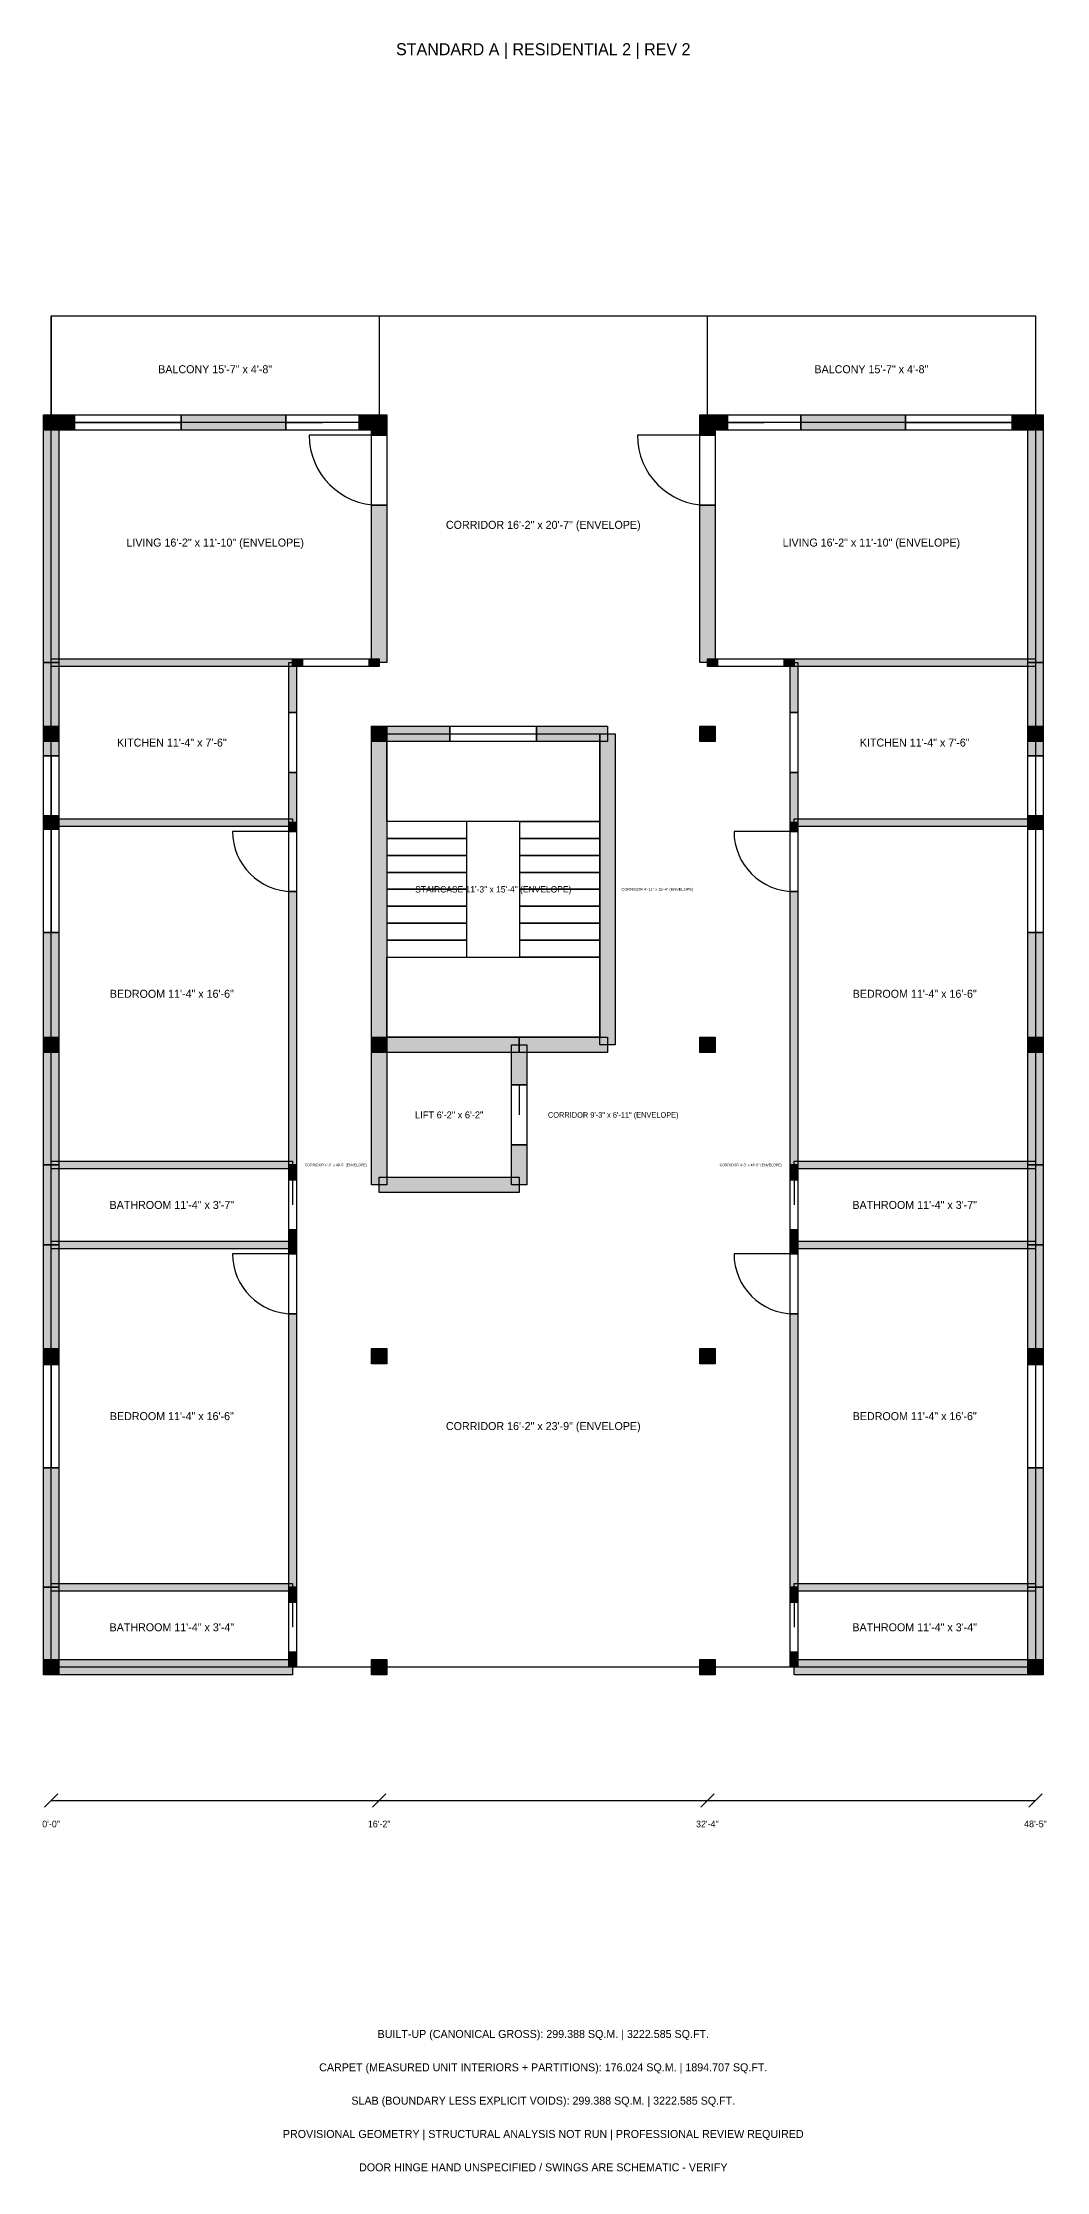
# Model space of a CAD drawing. Header units: millimetres. Extents: x -2389 to 167630, y -30947 to 985.
# Drawn here: x 77027 to 92090, y -30947 to 985 of the extents above; entities that cross this region are included whole.
import ezdxf
from ezdxf.enums import TextEntityAlignment as Align

# ---------------------------------------------------------------- set-up
doc = ezdxf.new("R2010")
doc.units = ezdxf.units.MM
for name, color, linetype in [('A-ANNO-DIMS', 7, 'Continuous'), ('A-ANNO-TEXT', 1, 'Continuous'), ('A-DOOR', 2, 'Continuous'), ('A-FLOR-BALC', 3, 'Continuous'), ('A-GUARD', 32, 'Continuous'), ('A-SLAB', 9, 'Continuous'), ('A-STAIR', 8, 'Continuous'), ('A-WALL-EXTR', 11, 'Continuous'), ('A-WALL-INTR', 252, 'Continuous'), ('A-WIND', 2, 'Continuous'), ('S-COLS', 5, 'Continuous')]:
    doc.layers.add(name, color=color, linetype=linetype)
doc.styles.add('ARGON_RESIDENTIAL', font='txt')

msp = doc.modelspace()

# ---------------------------------------------------------------- linework, layer by layer
at = {"layer": 'A-ANNO-DIMS'}
for p, q in [((77055, -25485), (77255, -25285)), ((77155, -25385), (82078, -25385)), ((81978, -25485), (82178, -25285)), ((82078, -25385), (87002, -25385)), ((86902, -25485), (87102, -25285)), ((87002, -25385), (91925, -25385)), ((91825, -25485), (92025, -25285))]:
    msp.add_line(p, q, dxfattribs=at)
at = {"layer": 'A-DOOR'}
for p, q in [((80678, -4715), (81228, -4715)), ((87302, -4715), (87852, -4715)), ((82078, -4905), (81028, -4905)), ((87002, -4905), (85952, -4905)), ((80778, -10848), (79878, -10848)), ((88302, -10848), (87402, -10848)), ((84178, -14650), (84178, -15100)), ((80778, -16075), (80778, -16450)), ((88302, -16075), (88302, -16450)), ((80778, -17182), (79878, -17182)), ((88302, -17182), (87402, -17182)), ((80778, -22410), (80778, -22785)), ((88302, -22410), (88302, -22785))]:
    msp.add_line(p, q, dxfattribs=at)
for points in [[(80678, -4600), (81778, -4600), (81778, -4830), (80678, -4830)], [(87302, -4600), (88402, -4600), (88402, -4830), (87302, -4830)], [(82193, -4905), (82193, -5955), (81963, -5955), (81963, -4905)], [(87117, -4905), (87117, -5955), (86887, -5955), (86887, -4905)], [(80928, -8258), (81928, -8258), (81928, -8372), (80928, -8372)], [(87152, -8258), (88152, -8258), (88152, -8372), (87152, -8372)], [(80836, -9065), (80836, -9965), (80721, -9965), (80721, -9065)], [(88359, -9065), (88359, -9965), (88244, -9965), (88244, -9065)], [(83140, -9268), (84440, -9268), (84440, -9498), (83140, -9498)], [(80836, -10848), (80836, -11748), (80721, -11748), (80721, -10848)], [(88359, -10848), (88359, -11748), (88244, -11748), (88244, -10848)], [(84293, -14650), (84293, -15550), (84063, -15550), (84063, -14650)], [(80836, -16075), (80836, -16825), (80721, -16825), (80721, -16075)], [(88359, -16075), (88359, -16825), (88244, -16825), (88244, -16075)], [(80836, -17182), (80836, -18082), (80721, -18082), (80721, -17182)], [(88359, -17182), (88359, -18082), (88244, -18082), (88244, -17182)], [(80836, -22410), (80836, -23160), (80721, -23160), (80721, -22410)], [(88359, -22410), (88359, -23160), (88244, -23160), (88244, -22410)]]:
    msp.add_lwpolyline(points, close=True, dxfattribs=at)
for centre, radius in [((82078, -4905), 1050), ((87002, -4905), 1050), ((80778, -10848), 900), ((88302, -10848), 900), ((80778, -17182), 900), ((88302, -17182), 900)]:
    msp.add_arc(centre, radius, 180, -90, dxfattribs=at)
at = {"layer": 'A-FLOR-BALC'}
for points in [[(77155, -3115), (82078, -3115), (82078, -4715), (77155, -4715)], [(87002, -3115), (91925, -3115), (91925, -4715), (87002, -4715)]]:
    msp.add_lwpolyline(points, close=True, dxfattribs=at)
at = {"layer": 'A-GUARD'}
for p, q in [((77155, -3115), (82078, -3115)), ((77155, -3115), (77155, -4715)), ((87002, -3115), (91925, -3115)), ((91925, -3115), (91925, -4715))]:
    msp.add_line(p, q, dxfattribs=at)
at = {"layer": 'A-SLAB'}
msp.add_lwpolyline([(77155, -3115), (91925, -3115), (91925, -23385), (77155, -23385)], close=True, dxfattribs=at)
at = {"layer": 'A-STAIR'}
for points in [[(82193, -9382), (85387, -9382), (85387, -10698), (82193, -10698)], [(83393, -10698), (82193, -10698), (82193, -10952), (83393, -10952)], [(85387, -10952), (84187, -10952), (84187, -10698), (85387, -10698)], [(83393, -10952), (82193, -10952), (82193, -11207), (83393, -11207)], [(85387, -11207), (84187, -11207), (84187, -10952), (85387, -10952)], [(83393, -11207), (82193, -11207), (82193, -11462), (83393, -11462)], [(83393, -11462), (82193, -11462), (82193, -11716), (83393, -11716)], [(85387, -11462), (84187, -11462), (84187, -11207), (85387, -11207)], [(85387, -11716), (84187, -11716), (84187, -11462), (85387, -11462)], [(83393, -11716), (82193, -11716), (82193, -11971), (83393, -11971)], [(85387, -11971), (84187, -11971), (84187, -11716), (85387, -11716)], [(83393, -11971), (82193, -11971), (82193, -12226), (83393, -12226)], [(85387, -12226), (84187, -12226), (84187, -11971), (85387, -11971)], [(83393, -12226), (82193, -12226), (82193, -12480), (83393, -12480)], [(85387, -12480), (84187, -12480), (84187, -12226), (85387, -12226)], [(83393, -12480), (82193, -12480), (82193, -12735), (83393, -12735)], [(82193, -12735), (85387, -12735), (85387, -13935), (82193, -13935)], [(85387, -12735), (84187, -12735), (84187, -12480), (85387, -12480)]]:
    msp.add_lwpolyline(points, close=True, dxfattribs=at)
at = {"layer": 'A-WALL-EXTR'}
for points in [[(77270, -4715), (77270, -8315), (77040, -8315), (77040, -4715)], [(77155, -4600), (77505, -4600), (77505, -4830), (77155, -4830)], [(79105, -4600), (80678, -4600), (80678, -4830), (79105, -4830)], [(81778, -4600), (82078, -4600), (82078, -4830), (81778, -4830)], [(82193, -4715), (82193, -4905), (81963, -4905), (81963, -4715)], [(87117, -4715), (87117, -4905), (86887, -4905), (86887, -4715)], [(87002, -4600), (87302, -4600), (87302, -4830), (87002, -4830)], [(88402, -4600), (89975, -4600), (89975, -4830), (88402, -4830)], [(91575, -4600), (91925, -4600), (91925, -4830), (91575, -4830)], [(92040, -4715), (92040, -8315), (91810, -8315), (91810, -4715)], [(82193, -5955), (82193, -8315), (81963, -8315), (81963, -5955)], [(87117, -5955), (87117, -8315), (86887, -8315), (86887, -5955)], [(77270, -8315), (77270, -9715), (77040, -9715), (77040, -8315)], [(92040, -8315), (92040, -9715), (91810, -9715), (91810, -8315)], [(82193, -9382), (82193, -14050), (81963, -14050), (81963, -9382)], [(77270, -10615), (77270, -10715), (77040, -10715), (77040, -10615)], [(77270, -10715), (77270, -10815), (77040, -10815), (77040, -10715)], [(92040, -10615), (92040, -10715), (91810, -10715), (91810, -10615)], [(92040, -10715), (92040, -10815), (91810, -10815), (91810, -10715)], [(77270, -12365), (77270, -15850), (77040, -15850), (77040, -12365)], [(92040, -12365), (92040, -15850), (91810, -15850), (91810, -12365)], [(82193, -14050), (82193, -16150), (81963, -16150), (81963, -14050)], [(77270, -15850), (77270, -17050), (77040, -17050), (77040, -15850)], [(92040, -15850), (92040, -17050), (91810, -17050), (91810, -15850)], [(77270, -17050), (77270, -18842), (77040, -18842), (77040, -17050)], [(92040, -17050), (92040, -18842), (91810, -18842), (91810, -17050)], [(77270, -20393), (77270, -22185), (77040, -22185), (77040, -20393)], [(92040, -20393), (92040, -22185), (91810, -22185), (91810, -20393)], [(77270, -22185), (77270, -23385), (77040, -23385), (77040, -22185)], [(92040, -22185), (92040, -23385), (91810, -23385), (91810, -22185)], [(77155, -23270), (80778, -23270), (80778, -23500), (77155, -23500)], [(88302, -23270), (91925, -23270), (91925, -23500), (88302, -23500)]]:
    msp.add_lwpolyline(points, close=True, dxfattribs=at)
for points in [[(77270, -4715), (77270, -8315), (77040, -4715), (77040, -8315)], [(77155, -4600), (77505, -4600), (77155, -4830), (77505, -4830)], [(79105, -4600), (80678, -4600), (79105, -4830), (80678, -4830)], [(81778, -4600), (82078, -4600), (81778, -4830), (82078, -4830)], [(82193, -4715), (82193, -4905), (81963, -4715), (81963, -4905)], [(87117, -4715), (87117, -4905), (86887, -4715), (86887, -4905)], [(87002, -4600), (87302, -4600), (87002, -4830), (87302, -4830)], [(88402, -4600), (89975, -4600), (88402, -4830), (89975, -4830)], [(91575, -4600), (91925, -4600), (91575, -4830), (91925, -4830)], [(92040, -4715), (92040, -8315), (91810, -4715), (91810, -8315)], [(82193, -5955), (82193, -8315), (81963, -5955), (81963, -8315)], [(87117, -5955), (87117, -8315), (86887, -5955), (86887, -8315)], [(77270, -8315), (77270, -9715), (77040, -8315), (77040, -9715)], [(92040, -8315), (92040, -9715), (91810, -8315), (91810, -9715)], [(82193, -9382), (82193, -14050), (81963, -9382), (81963, -14050)], [(77270, -10615), (77270, -10715), (77040, -10615), (77040, -10715)], [(77270, -10715), (77270, -10815), (77040, -10715), (77040, -10815)], [(92040, -10615), (92040, -10715), (91810, -10615), (91810, -10715)], [(92040, -10715), (92040, -10815), (91810, -10715), (91810, -10815)], [(77270, -12365), (77270, -15850), (77040, -12365), (77040, -15850)], [(92040, -12365), (92040, -15850), (91810, -12365), (91810, -15850)], [(82193, -14050), (82193, -16150), (81963, -14050), (81963, -16150)], [(77270, -15850), (77270, -17050), (77040, -15850), (77040, -17050)], [(92040, -15850), (92040, -17050), (91810, -15850), (91810, -17050)], [(77270, -17050), (77270, -18842), (77040, -17050), (77040, -18842)], [(92040, -17050), (92040, -18842), (91810, -17050), (91810, -18842)], [(77270, -20393), (77270, -22185), (77040, -20393), (77040, -22185)], [(92040, -20393), (92040, -22185), (91810, -20393), (91810, -22185)], [(77270, -22185), (77270, -23385), (77040, -22185), (77040, -23385)], [(92040, -22185), (92040, -23385), (91810, -22185), (91810, -23385)], [(77155, -23270), (80778, -23270), (77155, -23500), (80778, -23500)], [(88302, -23270), (91925, -23270), (88302, -23500), (91925, -23500)]]:
    msp.add_solid(points, dxfattribs=at)
at = {"layer": 'A-WALL-INTR'}
for points in [[(77155, -8258), (80778, -8258), (80778, -8372), (77155, -8372)], [(80778, -8258), (80928, -8258), (80928, -8372), (80778, -8372)], [(81928, -8258), (82078, -8258), (82078, -8372), (81928, -8372)], [(87002, -8258), (87152, -8258), (87152, -8372), (87002, -8372)], [(88152, -8258), (88302, -8258), (88302, -8372), (88152, -8372)], [(88302, -8258), (91925, -8258), (91925, -8372), (88302, -8372)], [(80836, -8315), (80836, -9065), (80721, -9065), (80721, -8315)], [(88359, -8315), (88359, -9065), (88244, -9065), (88244, -8315)], [(82078, -9268), (83140, -9268), (83140, -9498), (82078, -9498)], [(84440, -9268), (85502, -9268), (85502, -9498), (84440, -9498)], [(85617, -9382), (85617, -14050), (85387, -14050), (85387, -9382)], [(80836, -9965), (80836, -10715), (80721, -10715), (80721, -9965)], [(88359, -9965), (88359, -10715), (88244, -10715), (88244, -9965)], [(77155, -10658), (80778, -10658), (80778, -10772), (77155, -10772)], [(80836, -10715), (80836, -10848), (80721, -10848), (80721, -10715)], [(88359, -10715), (88359, -10848), (88244, -10848), (88244, -10715)], [(88302, -10658), (91925, -10658), (91925, -10772), (88302, -10772)], [(80836, -11748), (80836, -15850), (80721, -15850), (80721, -11748)], [(88359, -11748), (88359, -15850), (88244, -15850), (88244, -11748)], [(82078, -13935), (84178, -13935), (84178, -14165), (82078, -14165)], [(84178, -13935), (85502, -13935), (85502, -14165), (84178, -14165)], [(84293, -14050), (84293, -14650), (84063, -14650), (84063, -14050)], [(84293, -15550), (84293, -16150), (84063, -16150), (84063, -15550)], [(77155, -15792), (80778, -15792), (80778, -15908), (77155, -15908)], [(80836, -15850), (80836, -16075), (80721, -16075), (80721, -15850)], [(88359, -15850), (88359, -16075), (88244, -16075), (88244, -15850)], [(88302, -15792), (91925, -15792), (91925, -15908), (88302, -15908)], [(82078, -16035), (84178, -16035), (84178, -16265), (82078, -16265)], [(80836, -16825), (80836, -17050), (80721, -17050), (80721, -16825)], [(88359, -16825), (88359, -17050), (88244, -17050), (88244, -16825)], [(77155, -16992), (80778, -16992), (80778, -17108), (77155, -17108)], [(80836, -17050), (80836, -17182), (80721, -17182), (80721, -17050)], [(88359, -17050), (88359, -17182), (88244, -17182), (88244, -17050)], [(88302, -16992), (91925, -16992), (91925, -17108), (88302, -17108)], [(80836, -18082), (80836, -22185), (80721, -22185), (80721, -18082)], [(88359, -18082), (88359, -22185), (88244, -22185), (88244, -18082)], [(77155, -22128), (80778, -22128), (80778, -22242), (77155, -22242)], [(80836, -22185), (80836, -22410), (80721, -22410), (80721, -22185)], [(88359, -22185), (88359, -22410), (88244, -22410), (88244, -22185)], [(88302, -22128), (91925, -22128), (91925, -22242), (88302, -22242)], [(80836, -23160), (80836, -23385), (80721, -23385), (80721, -23160)], [(88359, -23160), (88359, -23385), (88244, -23385), (88244, -23160)]]:
    msp.add_lwpolyline(points, close=True, dxfattribs=at)
for points in [[(77155, -8258), (80778, -8258), (77155, -8372), (80778, -8372)], [(80778, -8258), (80928, -8258), (80778, -8372), (80928, -8372)], [(81928, -8258), (82078, -8258), (81928, -8372), (82078, -8372)], [(87002, -8258), (87152, -8258), (87002, -8372), (87152, -8372)], [(88152, -8258), (88302, -8258), (88152, -8372), (88302, -8372)], [(88302, -8258), (91925, -8258), (88302, -8372), (91925, -8372)], [(80836, -8315), (80836, -9065), (80721, -8315), (80721, -9065)], [(88359, -8315), (88359, -9065), (88244, -8315), (88244, -9065)], [(82078, -9268), (83140, -9268), (82078, -9498), (83140, -9498)], [(84440, -9268), (85502, -9268), (84440, -9498), (85502, -9498)], [(85617, -9382), (85617, -14050), (85387, -9382), (85387, -14050)], [(80836, -9965), (80836, -10715), (80721, -9965), (80721, -10715)], [(88359, -9965), (88359, -10715), (88244, -9965), (88244, -10715)], [(77155, -10658), (80778, -10658), (77155, -10772), (80778, -10772)], [(80836, -10715), (80836, -10848), (80721, -10715), (80721, -10848)], [(88359, -10715), (88359, -10848), (88244, -10715), (88244, -10848)], [(88302, -10658), (91925, -10658), (88302, -10772), (91925, -10772)], [(80836, -11748), (80836, -15850), (80721, -11748), (80721, -15850)], [(88359, -11748), (88359, -15850), (88244, -11748), (88244, -15850)], [(82078, -13935), (84178, -13935), (82078, -14165), (84178, -14165)], [(84178, -13935), (85502, -13935), (84178, -14165), (85502, -14165)], [(84293, -14050), (84293, -14650), (84063, -14050), (84063, -14650)], [(84293, -15550), (84293, -16150), (84063, -15550), (84063, -16150)], [(77155, -15792), (80778, -15792), (77155, -15908), (80778, -15908)], [(80836, -15850), (80836, -16075), (80721, -15850), (80721, -16075)], [(88359, -15850), (88359, -16075), (88244, -15850), (88244, -16075)], [(88302, -15792), (91925, -15792), (88302, -15908), (91925, -15908)], [(82078, -16035), (84178, -16035), (82078, -16265), (84178, -16265)], [(80836, -16825), (80836, -17050), (80721, -16825), (80721, -17050)], [(88359, -16825), (88359, -17050), (88244, -16825), (88244, -17050)], [(77155, -16992), (80778, -16992), (77155, -17108), (80778, -17108)], [(80836, -17050), (80836, -17182), (80721, -17050), (80721, -17182)], [(88359, -17050), (88359, -17182), (88244, -17050), (88244, -17182)], [(88302, -16992), (91925, -16992), (88302, -17108), (91925, -17108)], [(80836, -18082), (80836, -22185), (80721, -18082), (80721, -22185)], [(88359, -18082), (88359, -22185), (88244, -18082), (88244, -22185)], [(77155, -22128), (80778, -22128), (77155, -22242), (80778, -22242)], [(80836, -22185), (80836, -22410), (80721, -22185), (80721, -22410)], [(88359, -22185), (88359, -22410), (88244, -22185), (88244, -22410)], [(88302, -22128), (91925, -22128), (88302, -22242), (91925, -22242)], [(80836, -23160), (80836, -23385), (80721, -23160), (80721, -23385)], [(88359, -23160), (88359, -23385), (88244, -23160), (88244, -23385)]]:
    msp.add_solid(points, dxfattribs=at)
at = {"layer": 'A-WIND'}
for p, q in [((77505, -4715), (79105, -4715)), ((89975, -4715), (91575, -4715)), ((77155, -9715), (77155, -10615)), ((91925, -9715), (91925, -10615)), ((77155, -10815), (77155, -12365)), ((91925, -10815), (91925, -12365)), ((77155, -18842), (77155, -20393)), ((91925, -18842), (91925, -20393))]:
    msp.add_line(p, q, dxfattribs=at)
for points in [[(77505, -4600), (79105, -4600), (79105, -4830), (77505, -4830)], [(89975, -4600), (91575, -4600), (91575, -4830), (89975, -4830)], [(77270, -9715), (77270, -10615), (77040, -10615), (77040, -9715)], [(92040, -9715), (92040, -10615), (91810, -10615), (91810, -9715)], [(77270, -10815), (77270, -12365), (77040, -12365), (77040, -10815)], [(92040, -10815), (92040, -12365), (91810, -12365), (91810, -10815)], [(77270, -18842), (77270, -20393), (77040, -20393), (77040, -18842)], [(92040, -18842), (92040, -20393), (91810, -20393), (91810, -18842)]]:
    msp.add_lwpolyline(points, close=True, dxfattribs=at)
at = {"layer": 'S-COLS'}
for points in [[(77040, -4600), (77270, -4600), (77270, -4830), (77040, -4830)], [(81963, -4600), (82193, -4600), (82193, -4830), (81963, -4830)], [(86887, -4600), (87117, -4600), (87117, -4830), (86887, -4830)], [(91810, -4600), (92040, -4600), (92040, -4830), (91810, -4830)], [(77040, -9268), (77270, -9268), (77270, -9498), (77040, -9498)], [(81963, -9268), (82193, -9268), (82193, -9498), (81963, -9498)], [(86887, -9268), (87117, -9268), (87117, -9498), (86887, -9498)], [(91810, -9268), (92040, -9268), (92040, -9498), (91810, -9498)], [(77040, -13935), (77270, -13935), (77270, -14165), (77040, -14165)], [(81963, -13935), (82193, -13935), (82193, -14165), (81963, -14165)], [(86887, -13935), (87117, -13935), (87117, -14165), (86887, -14165)], [(91810, -13935), (92040, -13935), (92040, -14165), (91810, -14165)], [(77040, -18602), (77270, -18602), (77270, -18832), (77040, -18832)], [(81963, -18602), (82193, -18602), (82193, -18832), (81963, -18832)], [(86887, -18602), (87117, -18602), (87117, -18832), (86887, -18832)], [(91810, -18602), (92040, -18602), (92040, -18832), (91810, -18832)], [(77040, -23270), (77270, -23270), (77270, -23500), (77040, -23500)], [(81963, -23270), (82193, -23270), (82193, -23500), (81963, -23500)], [(86887, -23270), (87117, -23270), (87117, -23500), (86887, -23500)], [(91810, -23270), (92040, -23270), (92040, -23500), (91810, -23500)]]:
    msp.add_lwpolyline(points, close=True, dxfattribs=at)
for points in [[(77040, -4600), (77270, -4600), (77040, -4830), (77270, -4830)], [(81963, -4600), (82193, -4600), (81963, -4830), (82193, -4830)], [(86887, -4600), (87117, -4600), (86887, -4830), (87117, -4830)], [(91810, -4600), (92040, -4600), (91810, -4830), (92040, -4830)], [(77040, -9268), (77270, -9268), (77040, -9498), (77270, -9498)], [(81963, -9268), (82193, -9268), (81963, -9498), (82193, -9498)], [(86887, -9268), (87117, -9268), (86887, -9498), (87117, -9498)], [(91810, -9268), (92040, -9268), (91810, -9498), (92040, -9498)], [(77040, -13935), (77270, -13935), (77040, -14165), (77270, -14165)], [(81963, -13935), (82193, -13935), (81963, -14165), (82193, -14165)], [(86887, -13935), (87117, -13935), (86887, -14165), (87117, -14165)], [(91810, -13935), (92040, -13935), (91810, -14165), (92040, -14165)], [(77040, -18602), (77270, -18602), (77040, -18832), (77270, -18832)], [(81963, -18602), (82193, -18602), (81963, -18832), (82193, -18832)], [(86887, -18602), (87117, -18602), (86887, -18832), (87117, -18832)], [(91810, -18602), (92040, -18602), (91810, -18832), (92040, -18832)], [(77040, -23270), (77270, -23270), (77040, -23500), (77270, -23500)], [(81963, -23270), (82193, -23270), (81963, -23500), (82193, -23500)], [(86887, -23270), (87117, -23270), (86887, -23500), (87117, -23500)], [(91810, -23270), (92040, -23270), (91810, -23500), (92040, -23500)]]:
    msp.add_solid(points, dxfattribs=at)

# ---------------------------------------------------------------- texts
at = {"layer": 'A-ANNO-DIMS', "style": 'ARGON_RESIDENTIAL'}
for s, p in [('0\'-0"', (77155, -25735)), ('16\'-2"', (82078, -25735)), ('32\'-4"', (87002, -25735)), ('48\'-5"', (91925, -25735))]:
    msp.add_text(s, height=100, dxfattribs=at).set_placement(p, align=Align.MIDDLE_CENTER)
at = {"layer": 'A-ANNO-TEXT', "style": 'ARGON_RESIDENTIAL'}
for s, height, p in [('STANDARD A | RESIDENTIAL 2 | REV 2', 180, (84540, 885)), ('BALCONY 15\'-7" x 4\'-8"', 120, (79617, -3915)), ('BALCONY 15\'-7" x 4\'-8"', 120, (89463, -3915)), ('CORRIDOR 16\'-2" x 20\'-7" (ENVELOPE)', 120, (84540, -6249)), ('LIVING 16\'-2" x 11\'-10" (ENVELOPE)', 120, (79617, -6515)), ('LIVING 16\'-2" x 11\'-10" (ENVELOPE)', 120, (89463, -6515)), ('KITCHEN 11\'-4" x 7\'-6"', 120, (78967, -9515)), ('KITCHEN 11\'-4" x 7\'-6"', 120, (90113, -9515)), ('STAIRCASE 11\'-3" x 15\'-4" (ENVELOPE)', 95.09, (83790, -11716)), ('CORRIDOR 4\'-11" x 15\'-4" (ENVELOPE)', 42.86, (86252, -11716)), ('BEDROOM 11\'-4" x 16\'-6"', 120, (78967, -13283)), ('BEDROOM 11\'-4" x 16\'-6"', 120, (90113, -13283)), ('LIFT 6\'-2" x 6\'-2"', 103.89, (83128, -15100)), ('CORRIDOR 9\'-3" x 6\'-11" (ENVELOPE)', 83.04, (85590, -15100)), ('CORRIDOR 4\'-3" x 49\'-5" (ENVELOPE)', 38.24, (81428, -15850)), ('CORRIDOR 4\'-3" x 49\'-5" (ENVELOPE)', 38.24, (87652, -15850)), ('BATHROOM 11\'-4" x 3\'-7"', 120, (78967, -16450)), ('BATHROOM 11\'-4" x 3\'-7"', 120, (90113, -16450)), ('BEDROOM 11\'-4" x 16\'-6"', 120, (78967, -19618)), ('CORRIDOR 16\'-2" x 23\'-9" (ENVELOPE)', 120, (84540, -19767)), ('BEDROOM 11\'-4" x 16\'-6"', 120, (90113, -19618)), ('BATHROOM 11\'-4" x 3\'-4"', 120, (78967, -22785)), ('BATHROOM 11\'-4" x 3\'-4"', 120, (90113, -22785)), ('BUILT-UP (CANONICAL GROSS): 299.388 SQ.M. | 3222.585 SQ.FT.', 120, (84540, -28885)), ('CARPET (MEASURED UNIT INTERIORS + PARTITIONS): 176.024 SQ.M. | 1894.707 SQ.FT.', 120, (84540, -29385)), ('SLAB (BOUNDARY LESS EXPLICIT VOIDS): 299.388 SQ.M. | 3222.585 SQ.FT.', 120, (84540, -29885)), ('PROVISIONAL GEOMETRY | STRUCTURAL ANALYSIS NOT RUN | PROFESSIONAL REVIEW REQUIRED', 120, (84540, -30385)), ('DOOR HINGE HAND UNSPECIFIED / SWINGS ARE SCHEMATIC - VERIFY', 120, (84540, -30885))]:
    msp.add_text(s, height=height, dxfattribs=at).set_placement(p, align=Align.MIDDLE_CENTER)

doc.saveas('drawing.dxf')
